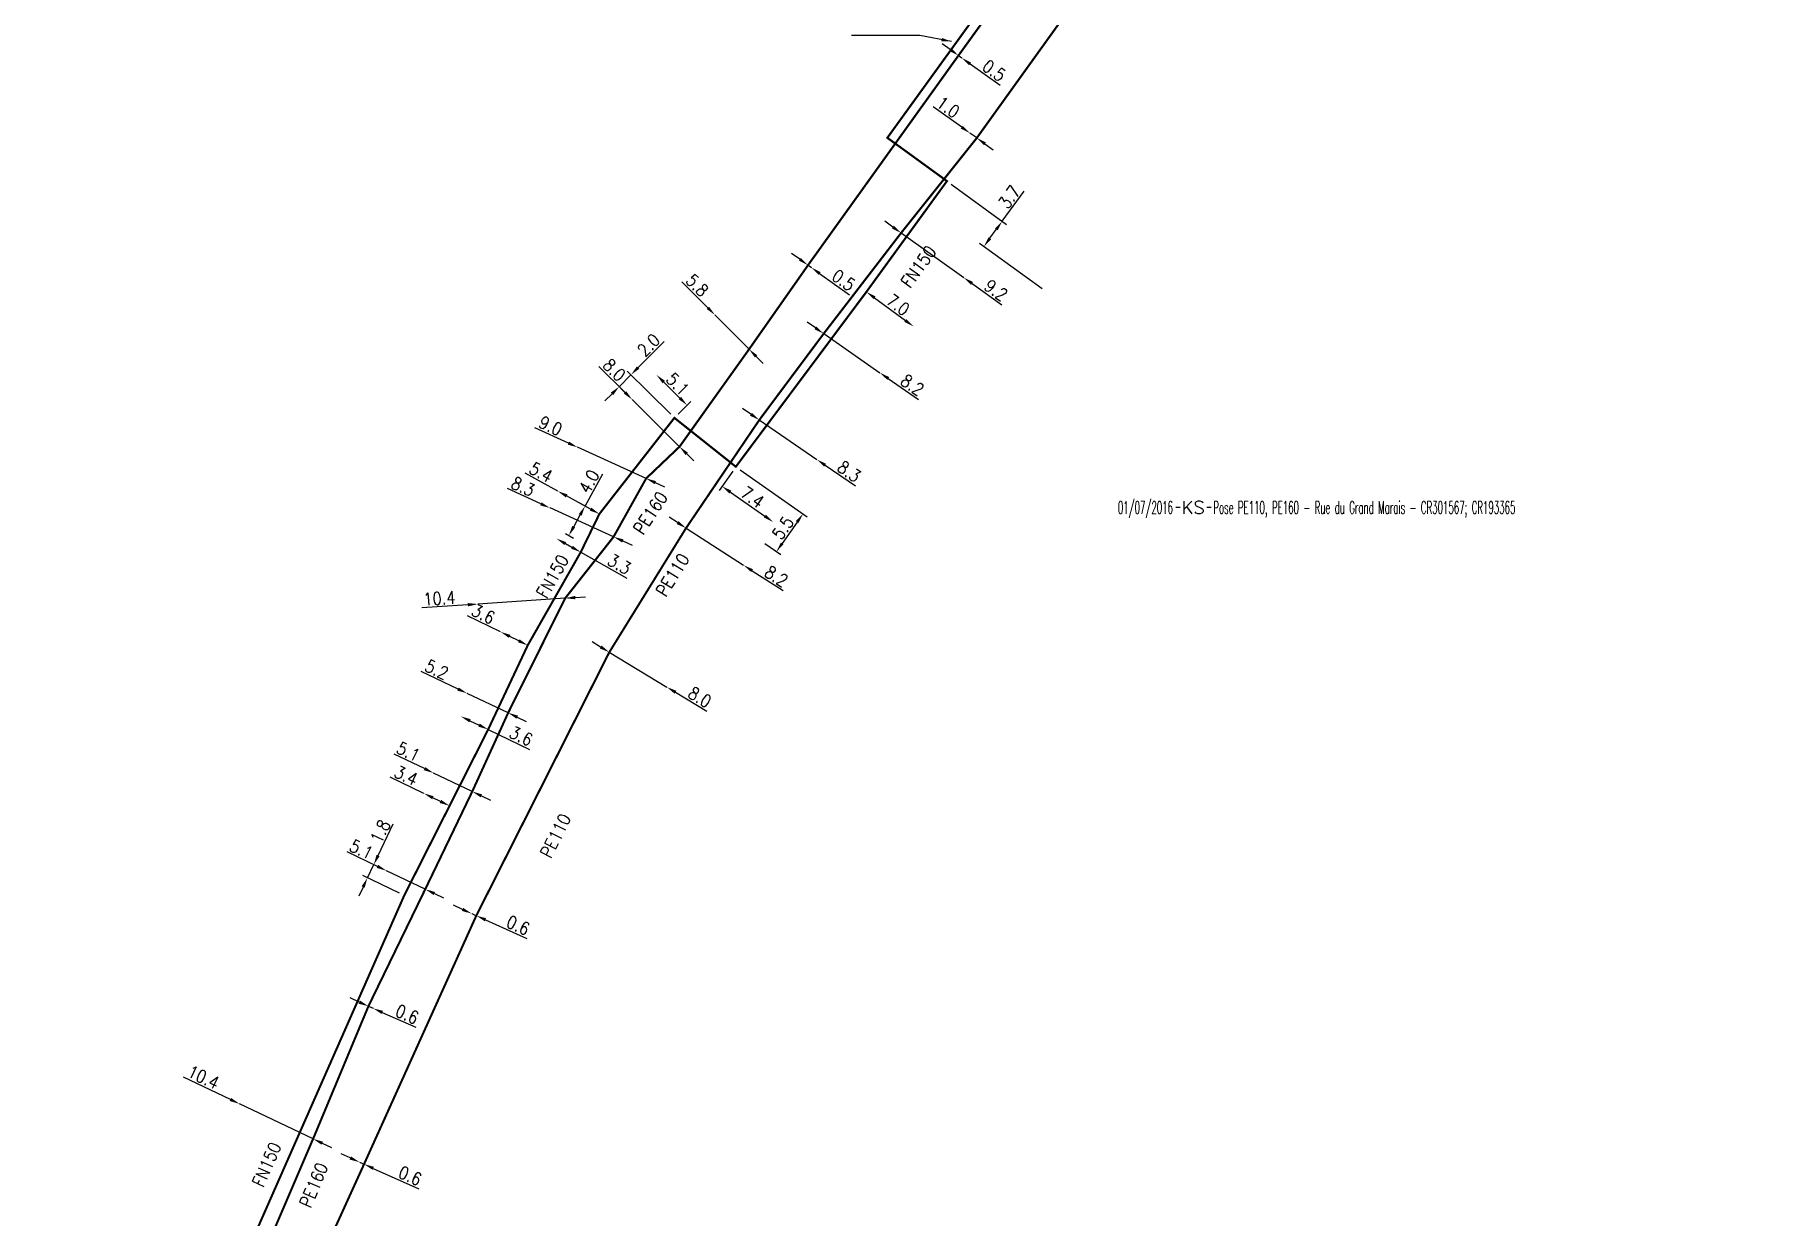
# Model space of a CAD drawing. Header units: millimetres. Extents: x 115991 to 117009, y 129000 to 129990.
# Drawn here: x 115999.9 to 116205.7, y 129176.9 to 129317.5 of the extents above; entities that cross this region are included whole.
import ezdxf
from ezdxf.enums import TextEntityAlignment as Align

# ---------------------------------------------------------------- set-up
doc = ezdxf.new("R2010")
doc.units = ezdxf.units.MM
doc.header["$PDMODE"] = 34
doc.linetypes.add('L_25_FN', pattern=[2000, 1000, 1000])
doc.linetypes.add('L_25_PE', pattern=[2000, 1000, 1000])
doc.layers.get('0').update_dxf_attribs({"linetype": 'CONTINUOUS'})
doc.layers.get('DEFPOINTS').update_dxf_attribs({"linetype": 'CONTINUOUS'})
doc.layers.add('L_150', color=1, linetype='CONTINUOUS')
doc.layers.add('L_910', color=7, linetype='CONTINUOUS')
doc.styles.get("Standard").update_dxf_attribs({"font": 'romans.shx', "width": 0.85})
doc.dimstyles.get("Standard").update_dxf_attribs({"dimtxt": 1.5, "dimasz": 1.2, "dimexe": 0.625, "dimexo": 0.625, "dimgap": 0.25, "dimtad": 1, "dimdec": 1, "dimzin": 0, "dimdsep": 46, "dimtxsty": 'Standard', "dimcen": -0.5, "dimadec": 0, "dimazin": 0, "dimtfac": 1, "dimtdec": 1, "dimtmove": 0, "dimatfit": 3, "dimfxl": 0, "dimtolj": 1, "dimtzin": 0, "dimarcsym": 0})

# ---------------------------------------------------------------- blocks, each defined once
blk = doc.blocks.new('*D140')
at = {"layer": 'DEFPOINTS', "color": 0, "linetype": 'Continuous', "transparency": 16777216}
for p in [(116046.17, 129227.26), (116046.17, 129227.26), (116049.23, 129225.78)]:
    blk.add_point(p, dxfattribs=at)
at = {"layer": 'L_150', "color": 0, "linetype": 'Continuous', "lineweight": -2, "transparency": 16777216}
for p, q in [((116046.17, 129227.26), (116042.17, 129229.18)), ((116048.15, 129226.3), (116047.25, 129226.74))]:
    blk.add_line(p, q, dxfattribs=at)
at = {"layer": 'L_150', "color": 0, "linetype": 'Continuous', "transparency": 16777216}
for points in [[(116047.33, 129226.92), (116047.16, 129226.56), (116046.17, 129227.26)], [(116048.23, 129226.48), (116048.06, 129226.12), (116049.23, 129225.78)]]:
    blk.add_solid(points, dxfattribs=at)
at = {"layer": 'L_150', "color": 0, "linetype": 'Continuous', "transparency": 16777216, "insert": (116044.06, 129229.38), "char_height": 1.5, "attachment_point": 5, "rotation": 334.3084}
blk.add_mtext('\\A1;3.4', dxfattribs=at)
blk = doc.blocks.new('*D141')
at = {"layer": 'DEFPOINTS', "color": 0, "linetype": 'Continuous', "transparency": 16777216}
for p in [(116050.57, 129236.42), (116050.57, 129236.42), (116053.82, 129234.86)]:
    blk.add_point(p, dxfattribs=at)
at = {"layer": 'L_150', "color": 0, "linetype": 'Continuous', "lineweight": -2, "transparency": 16777216}
for p, q in [((116051.66, 129235.9), (116052.74, 129235.38)), ((116053.82, 129234.86), (116058.75, 129232.49))]:
    blk.add_line(p, q, dxfattribs=at)
at = {"layer": 'L_150', "color": 0, "linetype": 'Continuous', "transparency": 16777216}
for points in [[(116051.74, 129236.08), (116051.57, 129235.72), (116050.57, 129236.42)], [(116052.82, 129235.56), (116052.65, 129235.2), (116053.82, 129234.86)]]:
    blk.add_solid(points, dxfattribs=at)
at = {"layer": 'L_150', "color": 0, "linetype": 'Continuous', "transparency": 16777216, "insert": (116057.75, 129234.08), "char_height": 1.5, "attachment_point": 5, "rotation": 334.3084}
blk.add_mtext('\\A1;3.6', dxfattribs=at)
blk = doc.blocks.new('*D143')
at = {"layer": 'DEFPOINTS', "color": 0, "linetype": 'Continuous', "transparency": 16777216}
for p in [(116061.95, 129257.57), (116061.95, 129257.57), (116064.83, 129255.95)]:
    blk.add_point(p, dxfattribs=at)
at = {"layer": 'L_150', "color": 0, "linetype": 'Continuous', "lineweight": -2, "transparency": 16777216}
for p, q in [((116063, 129256.98), (116063.79, 129256.54)), ((116064.83, 129255.95), (116070.32, 129252.88))]:
    blk.add_line(p, q, dxfattribs=at)
at = {"layer": 'L_150', "color": 0, "linetype": 'Continuous', "transparency": 16777216}
for points in [[(116063.1, 129257.15), (116062.9, 129256.8), (116061.95, 129257.57)], [(116063.88, 129256.71), (116063.69, 129256.37), (116064.83, 129255.95)]]:
    blk.add_solid(points, dxfattribs=at)
at = {"layer": 'L_150', "color": 0, "linetype": 'Continuous', "transparency": 16777216, "insert": (116069.43, 129254.53), "char_height": 1.5, "attachment_point": 5, "rotation": 330.7692}
blk.add_mtext('\\A1;3.3', dxfattribs=at)
blk = doc.blocks.new('*D146')
at = {"layer": 'DEFPOINTS', "color": 0, "linetype": 'Continuous', "transparency": 16777216}
for p in [(116069.4, 129275.64), (116070.69, 129274.36), (116075.97, 129271.93)]:
    blk.add_point(p, dxfattribs=at)
at = {"layer": 'L_150', "color": 0, "linetype": 'Continuous', "lineweight": -2, "transparency": 16777216}
for p, q in [((116071.66, 129277.91), (116074.74, 129281.01)), ((116069.4, 129275.64), (116070.81, 129277.06)), ((116075.53, 129272.37), (116070.37, 129277.5)), ((116068.56, 129274.79), (116067.71, 129273.94)), ((116070.25, 129274.8), (116068.96, 129276.09))]:
    blk.add_line(p, q, dxfattribs=at)
at = {"layer": 'L_150', "color": 0, "linetype": 'Continuous', "transparency": 16777216}
for points in [[(116071.52, 129278.06), (116071.8, 129277.77), (116070.81, 129277.06)], [(116068.41, 129274.94), (116068.7, 129274.65), (116069.4, 129275.64)]]:
    blk.add_solid(points, dxfattribs=at)
at = {"layer": 'L_150', "color": 0, "linetype": 'Continuous', "transparency": 16777216, "insert": (116072.91, 129280.59), "char_height": 1.5, "attachment_point": 5, "rotation": 45.164}
blk.add_mtext('\\A1;2.0', dxfattribs=at)
blk = doc.blocks.new('*D147')
at = {"layer": 'DEFPOINTS', "color": 0, "linetype": 'Continuous', "transparency": 16777216}
for p in [(116073.85, 129277.04), (116073.85, 129277.04), (116075.97, 129271.93)]:
    blk.add_point(p, dxfattribs=at)
at = {"layer": 'L_150', "color": 0, "linetype": 'Continuous', "lineweight": -2, "transparency": 16777216}
for p, q in [((116076.62, 129274.29), (116074.7, 129276.19)), ((116076.41, 129272.38), (116077.91, 129273.89))]:
    blk.add_line(p, q, dxfattribs=at)
at = {"layer": 'L_150', "color": 0, "linetype": 'Continuous', "transparency": 16777216}
for points in [[(116074.84, 129276.34), (116074.56, 129276.05), (116073.85, 129277.04)], [(116076.76, 129274.44), (116076.48, 129274.15), (116077.47, 129273.45)]]:
    blk.add_solid(points, dxfattribs=at)
at = {"layer": 'L_150', "color": 0, "linetype": 'Continuous', "transparency": 16777216, "insert": (116076.37, 129275.95), "char_height": 1.5, "attachment_point": 5, "rotation": 315.2586}
blk.add_mtext('\\A1;5.1', dxfattribs=at)
blk = doc.blocks.new('*D148')
at = {"layer": 'DEFPOINTS', "color": 0, "linetype": 'Continuous', "transparency": 16777216}
for p in [(116083.28, 129266.12), (116086.21, 129257.35), (116088.11, 129256.02)]:
    blk.add_point(p, dxfattribs=at)
at = {"layer": 'L_150', "color": 0, "linetype": 'Continuous', "lineweight": -2, "transparency": 16777216}
for p, q in [((116083.79, 129265.76), (116091.78, 129260.16)), ((116090.58, 129259.54), (116088.8, 129257)), ((116086.72, 129256.99), (116088.62, 129255.66))]:
    blk.add_line(p, q, dxfattribs=at)
at = {"layer": 'L_150', "color": 0, "linetype": 'Continuous', "transparency": 16777216}
for points in [[(116090.42, 129259.65), (116090.74, 129259.42), (116091.27, 129260.52)], [(116088.64, 129257.11), (116088.96, 129256.89), (116088.11, 129256.02)]]:
    blk.add_solid(points, dxfattribs=at)
at = {"layer": 'L_150', "color": 0, "linetype": 'Continuous', "transparency": 16777216, "insert": (116088.87, 129258.84), "char_height": 1.5, "attachment_point": 5, "rotation": 54.9778}
blk.add_mtext('\\A1;5.5', dxfattribs=at)
blk = doc.blocks.new('*D149')
at = {"layer": 'DEFPOINTS', "color": 0, "linetype": 'Continuous', "transparency": 16777216}
for p in [(116083.28, 129266.12), (116087.71, 129259.55), (116087.71, 129259.55)]:
    blk.add_point(p, dxfattribs=at)
at = {"layer": 'L_150', "color": 0, "linetype": 'Continuous', "lineweight": -2, "transparency": 16777216}
for p, q in [((116082.92, 129265.61), (116081.29, 129263.28)), ((116082.63, 129263.1), (116086.73, 129260.24))]:
    blk.add_line(p, q, dxfattribs=at)
at = {"layer": 'L_150', "color": 0, "linetype": 'Continuous', "transparency": 16777216}
for points in [[(116082.75, 129263.27), (116082.52, 129262.94), (116081.65, 129263.79)], [(116086.85, 129260.4), (116086.62, 129260.07), (116087.71, 129259.55)]]:
    blk.add_solid(points, dxfattribs=at)
at = {"layer": 'L_150', "color": 0, "linetype": 'Continuous', "transparency": 16777216, "insert": (116085.26, 129262.49), "char_height": 1.5, "attachment_point": 5, "rotation": 325.0447}
blk.add_mtext('\\A1;7.4', dxfattribs=at)
blk = doc.blocks.new('*D139')
at = {"layer": 'DEFPOINTS', "color": 0, "linetype": 'Continuous', "transparency": 16777216}
for p in [(116040.21, 129218.78), (116041.74, 129218.05), (116043.84, 129215.12)]:
    blk.add_point(p, dxfattribs=at)
at = {"layer": 'L_150', "color": 0, "linetype": 'Continuous', "lineweight": -2, "transparency": 16777216}
for p, q in [((116040.73, 129219.86), (116042.53, 129223.65)), ((116041.17, 129218.32), (116039.65, 129219.05)), ((116043.27, 129215.38), (116038.9, 129217.47)), ((116039.46, 129217.2), (116040.21, 129218.78)), ((116038.94, 129216.12), (116038.43, 129215.03))]:
    blk.add_line(p, q, dxfattribs=at)
at = {"layer": 'L_150', "color": 0, "linetype": 'Continuous', "transparency": 16777216}
for points in [[(116040.55, 129219.95), (116040.91, 129219.78), (116040.21, 129218.78)], [(116038.76, 129216.2), (116039.13, 129216.03), (116039.46, 129217.2)]]:
    blk.add_solid(points, dxfattribs=at)
at = {"layer": 'L_150', "color": 0, "linetype": 'Continuous', "transparency": 16777216, "insert": (116040.99, 129222.73), "char_height": 1.5, "attachment_point": 5, "rotation": 64.5134}
blk.add_mtext('\\A1;1.8', dxfattribs=at)
blk = doc.blocks.new('*D142')
at = {"layer": 'DEFPOINTS', "color": 0, "linetype": 'Continuous', "transparency": 16777216}
for p in [(116055.3, 129246.47), (116055.3, 129246.47), (116058.53, 129244.88)]:
    blk.add_point(p, dxfattribs=at)
at = {"layer": 'L_150', "color": 0, "linetype": 'Continuous', "lineweight": -2, "transparency": 16777216}
for p, q in [((116055.3, 129246.47), (116051.37, 129248.39)), ((116057.45, 129245.41), (116056.38, 129245.94))]:
    blk.add_line(p, q, dxfattribs=at)
at = {"layer": 'L_150', "color": 0, "linetype": 'Continuous', "transparency": 16777216}
for points in [[(116056.46, 129246.12), (116056.29, 129245.76), (116055.3, 129246.47)], [(116057.54, 129245.59), (116057.37, 129245.23), (116058.53, 129244.88)]]:
    blk.add_solid(points, dxfattribs=at)
at = {"layer": 'L_150', "color": 0, "linetype": 'Continuous', "transparency": 16777216, "insert": (116053.24, 129248.59), "char_height": 1.5, "attachment_point": 5, "rotation": 333.9094}
blk.add_mtext('\\A1;3.6', dxfattribs=at)
blk = doc.blocks.new('*D145')
at = {"layer": 'DEFPOINTS', "color": 0, "linetype": 'Continuous', "transparency": 16777216}
for p in [(116062.1, 129263.22), (116062.1, 129263.22), (116067.05, 129260.5)]:
    blk.add_point(p, dxfattribs=at)
at = {"layer": 'L_150', "color": 0, "linetype": 'Continuous', "lineweight": -2, "transparency": 16777216}
for p, q in [((116062.1, 129263.22), (116058.22, 129265.35)), ((116066, 129261.08), (116063.15, 129262.64))]:
    blk.add_line(p, q, dxfattribs=at)
at = {"layer": 'L_150', "color": 0, "linetype": 'Continuous', "transparency": 16777216}
for points in [[(116063.25, 129262.82), (116063.06, 129262.46), (116062.1, 129263.22)], [(116066.1, 129261.25), (116065.91, 129260.9), (116067.05, 129260.5)]]:
    blk.add_solid(points, dxfattribs=at)
at = {"layer": 'L_150', "color": 0, "linetype": 'Continuous', "transparency": 16777216, "insert": (116060.11, 129265.45), "char_height": 1.5, "attachment_point": 5, "rotation": 331.2204}
blk.add_mtext('\\A1;5.4', dxfattribs=at)
blk = doc.blocks.new('*D144')
at = {"layer": 'DEFPOINTS', "color": 0, "linetype": 'Continuous', "transparency": 16777216}
for p in [(116067.05, 129260.5), (116062.45, 129258.46), (116063.42, 129257.93)]:
    blk.add_point(p, dxfattribs=at)
at = {"layer": 'L_150', "color": 0, "linetype": 'Continuous', "lineweight": -2, "transparency": 16777216}
for p, q in [((116065.34, 129261.44), (116067.45, 129265.27)), ((116064, 129258.98), (116064.77, 129260.38)), ((116066.51, 129260.8), (116064.8, 129261.74)), ((116063, 129258.16), (116063.97, 129257.63))]:
    blk.add_line(p, q, dxfattribs=at)
at = {"layer": 'L_150', "color": 0, "linetype": 'Continuous', "transparency": 16777216}
for points in [[(116064.59, 129260.48), (116064.94, 129260.29), (116065.34, 129261.44)], [(116063.82, 129259.08), (116064.17, 129258.89), (116063.42, 129257.93)]]:
    blk.add_solid(points, dxfattribs=at)
at = {"layer": 'L_150', "color": 0, "linetype": 'Continuous', "transparency": 16777216, "insert": (116065.81, 129264.36), "char_height": 1.5, "attachment_point": 5, "rotation": 61.2204}
blk.add_mtext('\\A1;4.0', dxfattribs=at)
blk = doc.blocks.new('*D150')
at = {"layer": 'DEFPOINTS', "color": 0, "linetype": 'Continuous', "transparency": 16777216}
for p in [(116098.81, 129286.92), (116104.41, 129282.81), (116104.41, 129282.81)]:
    blk.add_point(p, dxfattribs=at)
at = {"layer": 'L_150', "color": 0, "linetype": 'Continuous', "lineweight": -2, "transparency": 16777216}
blk.add_line((116099.77, 129286.21), (116103.44, 129283.52), dxfattribs=at)
at = {"layer": 'L_150', "color": 0, "linetype": 'Continuous', "transparency": 16777216}
for points in [[(116099.89, 129286.37), (116099.66, 129286.05), (116098.81, 129286.92)], [(116103.56, 129283.68), (116103.32, 129283.36), (116104.41, 129282.81)]]:
    blk.add_solid(points, dxfattribs=at)
at = {"layer": 'L_150', "color": 0, "linetype": 'Continuous', "transparency": 16777216, "insert": (116102.59, 129285.39), "char_height": 1.5, "attachment_point": 5, "rotation": 323.7328}
blk.add_mtext('\\A1;7.0', dxfattribs=at)
blk = doc.blocks.new('*D151')
at = {"layer": 'DEFPOINTS', "color": 0, "linetype": 'Continuous', "transparency": 16777216}
for p in [(116108.39, 129300.1), (116112.78, 129292.32), (116120.21, 129286.93)]:
    blk.add_point(p, dxfattribs=at)
at = {"layer": 'L_150', "color": 0, "linetype": 'Continuous', "lineweight": -2, "transparency": 16777216}
for p, q in [((116108.89, 129299.73), (116115.47, 129294.95)), ((116114.96, 129295.32), (116117.56, 129298.89)), ((116113.49, 129293.29), (116114.26, 129294.35)), ((116119.7, 129287.29), (116112.28, 129292.69))]:
    blk.add_line(p, q, dxfattribs=at)
at = {"layer": 'L_150', "color": 0, "linetype": 'Continuous', "transparency": 16777216}
for points in [[(116114.09, 129294.46), (116114.42, 129294.23), (116114.96, 129295.32)], [(116113.33, 129293.41), (116113.65, 129293.18), (116112.78, 129292.32)]]:
    blk.add_solid(points, dxfattribs=at)
at = {"layer": 'L_150', "color": 0, "linetype": 'Continuous', "transparency": 16777216, "insert": (116115.82, 129298.19), "char_height": 1.5, "attachment_point": 5, "rotation": 53.9716}
blk.add_mtext('\\A1;3.7', dxfattribs=at)
blk = doc.blocks.new('*D687')
at = {"layer": 'DEFPOINTS', "color": 0, "linetype": 'Continuous', "transparency": 16777216}
for p in [(116109.76, 129315.04), (116110.17, 129314.75), (116110.17, 129314.75)]:
    blk.add_point(p, dxfattribs=at)
at = {"layer": 'L_150', "color": 0, "linetype": 'Continuous', "lineweight": -2, "transparency": 16777216}
for p, q in [((116108.79, 129315.74), (116107.81, 129316.44)), ((116109.76, 129315.04), (116110.17, 129314.75)), ((116111.14, 129314.05), (116114.7, 129311.5))]:
    blk.add_line(p, q, dxfattribs=at)
at = {"layer": 'L_150', "color": 0, "linetype": 'Continuous', "transparency": 16777216}
for points in [[(116108.91, 129315.9), (116108.67, 129315.58), (116109.76, 129315.04)], [(116111.26, 129314.21), (116111.03, 129313.89), (116110.17, 129314.75)]]:
    blk.add_solid(points, dxfattribs=at)
at = {"layer": 'L_150', "color": 0, "linetype": 'Continuous', "transparency": 16777216, "insert": (116113.99, 129313.24), "char_height": 1.5, "attachment_point": 5, "rotation": 324.3351}
blk.add_mtext('\\A1;0.5', dxfattribs=at)
blk = doc.blocks.new('*D688')
at = {"layer": 'DEFPOINTS', "color": 0, "linetype": 'Continuous', "transparency": 16777216}
for p in [(116091.87, 129290.1), (116092.27, 129289.81), (116092.27, 129289.81)]:
    blk.add_point(p, dxfattribs=at)
at = {"layer": 'L_150', "color": 0, "linetype": 'Continuous', "lineweight": -2, "transparency": 16777216}
for p, q in [((116090.89, 129290.8), (116089.92, 129291.5)), ((116091.87, 129290.1), (116092.27, 129289.81)), ((116093.25, 129289.11), (116096.8, 129286.56))]:
    blk.add_line(p, q, dxfattribs=at)
at = {"layer": 'L_150', "color": 0, "linetype": 'Continuous', "transparency": 16777216}
for points in [[(116091.01, 129290.96), (116090.78, 129290.64), (116091.87, 129290.1)], [(116093.36, 129289.27), (116093.13, 129288.95), (116092.27, 129289.81)]]:
    blk.add_solid(points, dxfattribs=at)
at = {"layer": 'L_150', "color": 0, "linetype": 'Continuous', "transparency": 16777216, "insert": (116096.09, 129288.3), "char_height": 1.5, "attachment_point": 5, "rotation": 324.3351}
blk.add_mtext('\\A1;0.5', dxfattribs=at)
blk = doc.blocks.new('*D689')
at = {"layer": 'DEFPOINTS', "color": 0, "linetype": 'Continuous', "transparency": 16777216}
for p in [(116080.8, 129284.17), (116080.8, 129284.17), (116084.85, 129280.09)]:
    blk.add_point(p, dxfattribs=at)
at = {"layer": 'L_150', "color": 0, "linetype": 'Continuous', "lineweight": -2, "transparency": 16777216}
for p, q in [((116079.95, 129285.02), (116076.87, 129288.12)), ((116084.85, 129280.09), (116080.8, 129284.17)), ((116085.7, 129279.24), (116086.54, 129278.39))]:
    blk.add_line(p, q, dxfattribs=at)
at = {"layer": 'L_150', "color": 0, "linetype": 'Continuous', "transparency": 16777216}
for points in [[(116080.09, 129285.16), (116079.81, 129284.88), (116080.8, 129284.17)], [(116085.84, 129279.38), (116085.56, 129279.1), (116084.85, 129280.09)]]:
    blk.add_solid(points, dxfattribs=at)
at = {"layer": 'L_150', "color": 0, "linetype": 'Continuous', "transparency": 16777216, "insert": (116078.7, 129287.7), "char_height": 1.5, "attachment_point": 5, "rotation": 314.8292}
blk.add_mtext('\\A1;5.8', dxfattribs=at)
blk = doc.blocks.new('*D690')
at = {"layer": 'DEFPOINTS', "color": 0, "linetype": 'Continuous', "transparency": 16777216}
for p in [(116070.95, 129274.11), (116070.95, 129274.11), (116076.58, 129268.5)]:
    blk.add_point(p, dxfattribs=at)
at = {"layer": 'L_150', "color": 0, "linetype": 'Continuous', "lineweight": -2, "transparency": 16777216}
for p, q in [((116070.1, 129274.95), (116067, 129278.04)), ((116076.58, 129268.5), (116070.95, 129274.11)), ((116077.44, 129267.66), (116078.29, 129266.81))]:
    blk.add_line(p, q, dxfattribs=at)
at = {"layer": 'L_150', "color": 0, "linetype": 'Continuous', "transparency": 16777216}
for points in [[(116070.24, 129275.1), (116069.96, 129274.81), (116070.95, 129274.11)], [(116077.58, 129267.8), (116077.29, 129267.52), (116076.58, 129268.5)]]:
    blk.add_solid(points, dxfattribs=at)
at = {"layer": 'L_150', "color": 0, "linetype": 'Continuous', "transparency": 16777216, "insert": (116068.83, 129277.63), "char_height": 1.5, "attachment_point": 5, "rotation": 315.164}
blk.add_mtext('\\A1;8.0', dxfattribs=at)
blk = doc.blocks.new('*D691')
at = {"layer": 'DEFPOINTS', "color": 0, "linetype": 'Continuous', "transparency": 16777216}
for p in [(116064.46, 129268.43), (116064.46, 129268.43), (116072.61, 129264.72)]:
    blk.add_point(p, dxfattribs=at)
at = {"layer": 'L_150', "color": 0, "linetype": 'Continuous', "lineweight": -2, "transparency": 16777216}
for p, q in [((116063.37, 129268.93), (116059.39, 129270.73)), ((116072.61, 129264.72), (116064.46, 129268.43)), ((116073.7, 129264.23), (116074.79, 129263.73))]:
    blk.add_line(p, q, dxfattribs=at)
at = {"layer": 'L_150', "color": 0, "linetype": 'Continuous', "transparency": 16777216}
for points in [[(116063.45, 129269.11), (116063.29, 129268.74), (116064.46, 129268.43)], [(116073.78, 129264.41), (116073.62, 129264.04), (116072.61, 129264.72)]]:
    blk.add_solid(points, dxfattribs=at)
at = {"layer": 'L_150', "color": 0, "linetype": 'Continuous', "transparency": 16777216, "insert": (116061.25, 129270.99), "char_height": 1.5, "attachment_point": 5, "rotation": 335.545}
blk.add_mtext('\\A1;9.0', dxfattribs=at)
blk = doc.blocks.new('*D692')
at = {"layer": 'DEFPOINTS', "color": 0, "linetype": 'Continuous', "transparency": 16777216}
for p in [(116061.18, 129261.21), (116061.18, 129261.21), (116068.74, 129257.78)]:
    blk.add_point(p, dxfattribs=at)
at = {"layer": 'L_150', "color": 0, "linetype": 'Continuous', "lineweight": -2, "transparency": 16777216}
for p, q in [((116060.09, 129261.7), (116056.11, 129263.51)), ((116068.74, 129257.78), (116061.18, 129261.21)), ((116069.84, 129257.29), (116070.93, 129256.79))]:
    blk.add_line(p, q, dxfattribs=at)
at = {"layer": 'L_150', "color": 0, "linetype": 'Continuous', "transparency": 16777216}
for points in [[(116060.17, 129261.88), (116060.01, 129261.52), (116061.18, 129261.21)], [(116069.92, 129257.47), (116069.75, 129257.11), (116068.74, 129257.78)]]:
    blk.add_solid(points, dxfattribs=at)
at = {"layer": 'L_150', "color": 0, "linetype": 'Continuous', "transparency": 16777216, "insert": (116057.97, 129263.76), "char_height": 1.5, "attachment_point": 5, "rotation": 335.6332}
blk.add_mtext('\\A1;8.3', dxfattribs=at)
blk = doc.blocks.new('*D693')
at = {"layer": 'DEFPOINTS', "color": 0, "linetype": 'Continuous', "transparency": 16777216}
for p in [(116062.98, 129250.47), (116052.6, 129249.78), (116052.6, 129249.78)]:
    blk.add_point(p, dxfattribs=at)
at = {"layer": 'L_150', "color": 0, "linetype": 'Continuous', "lineweight": -2, "transparency": 16777216}
for p, q in [((116062.98, 129250.47), (116052.6, 129249.78)), ((116064.18, 129250.55), (116065.38, 129250.63)), ((116051.41, 129249.7), (116045.95, 129249.34))]:
    blk.add_line(p, q, dxfattribs=at)
at = {"layer": 'L_150', "color": 0, "linetype": 'Continuous', "transparency": 16777216}
for points in [[(116051.39, 129249.9), (116051.42, 129249.5), (116052.6, 129249.78)], [(116064.17, 129250.75), (116064.19, 129250.35), (116062.98, 129250.47)]]:
    blk.add_solid(points, dxfattribs=at)
at = {"layer": 'L_150', "color": 0, "linetype": 'Continuous', "transparency": 16777216, "insert": (116048.02, 129250.47), "char_height": 1.5, "attachment_point": 5, "rotation": 3.8159}
blk.add_mtext('\\A1;10.4', dxfattribs=at)
blk = doc.blocks.new('*D700')
at = {"layer": 'DEFPOINTS', "color": 0, "linetype": 'Continuous', "transparency": 16777216}
for p in [(116102.94, 129293.93), (116110.4, 129288.62), (116110.4, 129288.62)]:
    blk.add_point(p, dxfattribs=at)
at = {"layer": 'L_150', "color": 0, "linetype": 'Continuous', "lineweight": -2, "transparency": 16777216}
for p, q in [((116101.97, 129294.63), (116100.99, 129295.32)), ((116102.94, 129293.93), (116110.4, 129288.62)), ((116111.37, 129287.92), (116114.93, 129285.39))]:
    blk.add_line(p, q, dxfattribs=at)
at = {"layer": 'L_150', "color": 0, "linetype": 'Continuous', "transparency": 16777216}
for points in [[(116102.08, 129294.79), (116101.85, 129294.46), (116102.94, 129293.93)], [(116111.49, 129288.09), (116111.26, 129287.76), (116110.4, 129288.62)]]:
    blk.add_solid(points, dxfattribs=at)
at = {"layer": 'L_150', "color": 0, "linetype": 'Continuous', "transparency": 16777216, "insert": (116114.22, 129287.12), "char_height": 1.5, "attachment_point": 5, "rotation": 324.5204}
blk.add_mtext('\\A1;9.2', dxfattribs=at)
blk = doc.blocks.new('*D702')
at = {"layer": 'DEFPOINTS', "color": 0, "linetype": 'Continuous', "transparency": 16777216}
for p in [(116111.13, 129305.81), (116111.13, 129305.81), (116111.94, 129305.23)]:
    blk.add_point(p, dxfattribs=at)
at = {"layer": 'L_150', "color": 0, "linetype": 'Continuous', "lineweight": -2, "transparency": 16777216}
for p, q in [((116110.15, 129306.51), (116106.75, 129308.95)), ((116111.94, 129305.23), (116111.13, 129305.81)), ((116112.91, 129304.53), (116113.89, 129303.83))]:
    blk.add_line(p, q, dxfattribs=at)
at = {"layer": 'L_150', "color": 0, "linetype": 'Continuous', "transparency": 16777216}
for points in [[(116110.27, 129306.67), (116110.03, 129306.35), (116111.13, 129305.81)], [(116113.03, 129304.69), (116112.8, 129304.37), (116111.94, 129305.23)]]:
    blk.add_solid(points, dxfattribs=at)
at = {"layer": 'L_150', "color": 0, "linetype": 'Continuous', "transparency": 16777216, "insert": (116108.54, 129308.9), "char_height": 1.5, "attachment_point": 5, "rotation": 324.3212}
blk.add_mtext('\\A1;1.0', dxfattribs=at)
blk = doc.blocks.new('*D703')
at = {"layer": 'DEFPOINTS', "color": 0, "linetype": 'Continuous', "transparency": 16777216}
for p in [(116093.73, 129281.95), (116100.42, 129277.3), (116100.42, 129277.3)]:
    blk.add_point(p, dxfattribs=at)
at = {"layer": 'L_150', "color": 0, "linetype": 'Continuous', "lineweight": -2, "transparency": 16777216}
for p, q in [((116092.74, 129282.63), (116091.76, 129283.32)), ((116093.73, 129281.95), (116100.42, 129277.3)), ((116101.41, 129276.61), (116105, 129274.12))]:
    blk.add_line(p, q, dxfattribs=at)
at = {"layer": 'L_150', "color": 0, "linetype": 'Continuous', "transparency": 16777216}
for points in [[(116092.86, 129282.8), (116092.63, 129282.47), (116093.73, 129281.95)], [(116101.52, 129276.78), (116101.29, 129276.45), (116100.42, 129277.3)]]:
    blk.add_solid(points, dxfattribs=at)
at = {"layer": 'L_150', "color": 0, "linetype": 'Continuous', "transparency": 16777216, "insert": (116104.27, 129275.84), "char_height": 1.5, "attachment_point": 5, "rotation": 325.218}
blk.add_mtext('\\A1;8.2', dxfattribs=at)
blk = doc.blocks.new('*D704')
at = {"layer": 'DEFPOINTS', "color": 0, "linetype": 'Continuous', "transparency": 16777216}
for p in [(116086.07, 129271.68), (116092.91, 129266.98), (116092.91, 129266.98)]:
    blk.add_point(p, dxfattribs=at)
at = {"layer": 'L_150', "color": 0, "linetype": 'Continuous', "lineweight": -2, "transparency": 16777216}
for p, q in [((116085.08, 129272.36), (116084.09, 129273.04)), ((116086.07, 129271.68), (116092.91, 129266.98)), ((116093.9, 129266.3), (116097.5, 129263.83))]:
    blk.add_line(p, q, dxfattribs=at)
at = {"layer": 'L_150', "color": 0, "linetype": 'Continuous', "transparency": 16777216}
for points in [[(116085.19, 129272.52), (116084.96, 129272.19), (116086.07, 129271.68)], [(116094.01, 129266.47), (116093.79, 129266.14), (116092.91, 129266.98)]]:
    blk.add_solid(points, dxfattribs=at)
at = {"layer": 'L_150', "color": 0, "linetype": 'Continuous', "transparency": 16777216, "insert": (116096.76, 129265.55), "char_height": 1.5, "attachment_point": 5, "rotation": 325.545}
blk.add_mtext('\\A1;8.3', dxfattribs=at)
blk = doc.blocks.new('*D705')
at = {"layer": 'DEFPOINTS', "color": 0, "linetype": 'Continuous', "transparency": 16777216}
for p in [(116077.36, 129258.82), (116084.21, 129254.4), (116084.21, 129254.4)]:
    blk.add_point(p, dxfattribs=at)
at = {"layer": 'L_150', "color": 0, "linetype": 'Continuous', "lineweight": -2, "transparency": 16777216}
for p, q in [((116076.35, 129259.47), (116075.34, 129260.12)), ((116077.36, 129258.82), (116084.21, 129254.4)), ((116085.21, 129253.75), (116088.89, 129251.38))]:
    blk.add_line(p, q, dxfattribs=at)
at = {"layer": 'L_150', "color": 0, "linetype": 'Continuous', "transparency": 16777216}
for points in [[(116076.46, 129259.64), (116076.24, 129259.3), (116077.36, 129258.82)], [(116085.32, 129253.92), (116085.11, 129253.58), (116084.21, 129254.4)]]:
    blk.add_solid(points, dxfattribs=at)
at = {"layer": 'L_150', "color": 0, "linetype": 'Continuous', "transparency": 16777216, "insert": (116088.1, 129253.08), "char_height": 1.5, "attachment_point": 5, "rotation": 327.1457}
blk.add_mtext('\\A1;8.2', dxfattribs=at)
blk = doc.blocks.new('*D710')
at = {"layer": 'DEFPOINTS', "color": 0, "linetype": 'Continuous', "transparency": 16777216}
for p in [(116051.32, 129239.16), (116051.32, 129239.16), (116056.2, 129236.84)]:
    blk.add_point(p, dxfattribs=at)
at = {"layer": 'L_150', "color": 0, "linetype": 'Continuous', "lineweight": -2, "transparency": 16777216}
for p, q in [((116050.24, 129239.67), (116045.84, 129241.77)), ((116056.2, 129236.84), (116051.32, 129239.16)), ((116057.28, 129236.33), (116058.36, 129235.81))]:
    blk.add_line(p, q, dxfattribs=at)
at = {"layer": 'L_150', "color": 0, "linetype": 'Continuous', "transparency": 16777216}
for points in [[(116050.32, 129239.85), (116050.15, 129239.49), (116051.32, 129239.16)], [(116057.37, 129236.51), (116057.19, 129236.15), (116056.2, 129236.84)]]:
    blk.add_solid(points, dxfattribs=at)
at = {"layer": 'L_150', "color": 0, "linetype": 'Continuous', "transparency": 16777216, "insert": (116047.7, 129241.99), "char_height": 1.5, "attachment_point": 5, "rotation": 334.5795}
blk.add_mtext('\\A1;5.2', dxfattribs=at)
blk = doc.blocks.new('*D711')
at = {"layer": 'DEFPOINTS', "color": 0, "linetype": 'Continuous', "transparency": 16777216}
for p in [(116047.33, 129229.68), (116047.33, 129229.68), (116051.93, 129227.48)]:
    blk.add_point(p, dxfattribs=at)
at = {"layer": 'L_150', "color": 0, "linetype": 'Continuous', "lineweight": -2, "transparency": 16777216}
for p, q in [((116046.25, 129230.2), (116042.64, 129231.93)), ((116051.93, 129227.48), (116047.33, 129229.68)), ((116053.01, 129226.96), (116054.09, 129226.44))]:
    blk.add_line(p, q, dxfattribs=at)
at = {"layer": 'L_150', "color": 0, "linetype": 'Continuous', "transparency": 16777216}
for points in [[(116046.34, 129230.38), (116046.16, 129230.02), (116047.33, 129229.68)], [(116053.1, 129227.14), (116052.93, 129226.78), (116051.93, 129227.48)]]:
    blk.add_solid(points, dxfattribs=at)
at = {"layer": 'L_150', "color": 0, "linetype": 'Continuous', "transparency": 16777216, "insert": (116044.33, 129232.22), "char_height": 1.5, "attachment_point": 5, "rotation": 334.4012}
blk.add_mtext('\\A1;5.1', dxfattribs=at)
blk = doc.blocks.new('*D712')
at = {"layer": 'DEFPOINTS', "color": 0, "linetype": 'Continuous', "transparency": 16777216}
for p in [(116041.74, 129218.05), (116041.74, 129218.05), (116046.34, 129215.86)]:
    blk.add_point(p, dxfattribs=at)
at = {"layer": 'L_150', "color": 0, "linetype": 'Continuous', "lineweight": -2, "transparency": 16777216}
for p, q in [((116040.66, 129218.57), (116037.04, 129220.29)), ((116046.34, 129215.86), (116041.74, 129218.05)), ((116047.43, 129215.34), (116048.51, 129214.83))]:
    blk.add_line(p, q, dxfattribs=at)
at = {"layer": 'L_150', "color": 0, "linetype": 'Continuous', "transparency": 16777216}
for points in [[(116040.74, 129218.75), (116040.57, 129218.39), (116041.74, 129218.05)], [(116047.51, 129215.52), (116047.34, 129215.16), (116046.34, 129215.86)]]:
    blk.add_solid(points, dxfattribs=at)
at = {"layer": 'L_150', "color": 0, "linetype": 'Continuous', "transparency": 16777216, "insert": (116038.74, 129220.59), "char_height": 1.5, "attachment_point": 5, "rotation": 334.5134}
blk.add_mtext('\\A1;5.1', dxfattribs=at)
blk = doc.blocks.new('*D713')
at = {"layer": 'DEFPOINTS', "color": 0, "linetype": 'Continuous', "transparency": 16777216}
for p in [(116039.58, 129201.94), (116040.13, 129201.69), (116040.13, 129201.69)]:
    blk.add_point(p, dxfattribs=at)
at = {"layer": 'L_150', "color": 0, "linetype": 'Continuous', "lineweight": -2, "transparency": 16777216}
for p, q in [((116038.49, 129202.43), (116037.39, 129202.92)), ((116039.58, 129201.94), (116040.13, 129201.69)), ((116041.23, 129201.21), (116045.22, 129199.43))]:
    blk.add_line(p, q, dxfattribs=at)
at = {"layer": 'L_150', "color": 0, "linetype": 'Continuous', "transparency": 16777216}
for points in [[(116038.57, 129202.61), (116038.41, 129202.24), (116039.58, 129201.94)], [(116041.31, 129201.39), (116041.15, 129201.02), (116040.13, 129201.69)]]:
    blk.add_solid(points, dxfattribs=at)
at = {"layer": 'L_150', "color": 0, "linetype": 'Continuous', "transparency": 16777216, "insert": (116044.18, 129200.98), "char_height": 1.5, "attachment_point": 5, "rotation": 335.97}
blk.add_mtext('\\A1;0.6', dxfattribs=at)
blk = doc.blocks.new('*D717')
at = {"layer": 'DEFPOINTS', "color": 0, "linetype": 'Continuous', "transparency": 16777216}
for p in [(116024.25, 129190.32), (116024.25, 129190.32), (116033, 129186.16)]:
    blk.add_point(p, dxfattribs=at)
at = {"layer": 'L_150', "color": 0, "linetype": 'Continuous', "lineweight": -2, "transparency": 16777216}
for p, q in [((116023.17, 129190.84), (116017.59, 129193.49)), ((116033, 129186.16), (116024.25, 129190.32)), ((116034.08, 129185.64), (116035.17, 129185.13))]:
    blk.add_line(p, q, dxfattribs=at)
at = {"layer": 'L_150', "color": 0, "linetype": 'Continuous', "transparency": 16777216}
for points in [[(116023.26, 129191.02), (116023.08, 129190.66), (116024.25, 129190.32)], [(116034.17, 129185.82), (116034, 129185.46), (116033, 129186.16)]]:
    blk.add_solid(points, dxfattribs=at)
at = {"layer": 'L_150', "color": 0, "linetype": 'Continuous', "transparency": 16777216, "insert": (116019.95, 129193.48), "char_height": 1.5, "attachment_point": 5, "rotation": 334.5519}
blk.add_mtext('\\A1;10.4', dxfattribs=at)
blk = doc.blocks.new('*D718')
at = {"layer": 'DEFPOINTS', "color": 0, "linetype": 'Continuous', "transparency": 16777216}
for p in [(116068.23, 129244.05), (116075.07, 129239.91), (116075.07, 129239.91)]:
    blk.add_point(p, dxfattribs=at)
at = {"layer": 'L_150', "color": 0, "linetype": 'Continuous', "lineweight": -2, "transparency": 16777216}
for p, q in [((116067.2, 129244.67), (116066.18, 129245.29)), ((116068.23, 129244.05), (116075.07, 129239.91)), ((116076.1, 129239.28), (116079.84, 129237.02))]:
    blk.add_line(p, q, dxfattribs=at)
at = {"layer": 'L_150', "color": 0, "linetype": 'Continuous', "transparency": 16777216}
for points in [[(116067.31, 129244.84), (116067.1, 129244.5), (116068.23, 129244.05)], [(116076.2, 129239.46), (116076, 129239.11), (116075.07, 129239.91)]]:
    blk.add_solid(points, dxfattribs=at)
at = {"layer": 'L_150', "color": 0, "linetype": 'Continuous', "transparency": 16777216, "insert": (116079, 129238.7), "char_height": 1.5, "attachment_point": 5, "rotation": 328.8156}
blk.add_mtext('\\A1;8.0', dxfattribs=at)
blk = doc.blocks.new('*D719')
at = {"layer": 'DEFPOINTS', "color": 0, "linetype": 'Continuous', "transparency": 16777216}
for p in [(116051.86, 129212.96), (116051.86, 129212.96), (116052.41, 129212.71)]:
    blk.add_point(p, dxfattribs=at)
at = {"layer": 'L_150', "color": 0, "linetype": 'Continuous', "lineweight": -2, "transparency": 16777216}
for p, q in [((116050.77, 129213.45), (116049.68, 129213.95)), ((116051.86, 129212.96), (116052.41, 129212.71)), ((116053.5, 129212.22), (116058.42, 129210))]:
    blk.add_line(p, q, dxfattribs=at)
at = {"layer": 'L_150', "color": 0, "linetype": 'Continuous', "transparency": 16777216}
for points in [[(116050.85, 129213.64), (116050.69, 129213.27), (116051.86, 129212.96)], [(116053.59, 129212.4), (116053.42, 129212.04), (116052.41, 129212.71)]]:
    blk.add_solid(points, dxfattribs=at)
at = {"layer": 'L_150', "color": 0, "linetype": 'Continuous', "transparency": 16777216, "insert": (116057.39, 129211.56), "char_height": 1.5, "attachment_point": 5, "rotation": 335.6941}
blk.add_mtext('\\A1;0.6', dxfattribs=at)
blk = doc.blocks.new('*D720')
at = {"layer": 'DEFPOINTS', "color": 0, "linetype": 'Continuous', "transparency": 16777216}
for p in [(116038.51, 129183.39), (116038.51, 129183.39), (116039.06, 129183.15)]:
    blk.add_point(p, dxfattribs=at)
at = {"layer": 'L_150', "color": 0, "linetype": 'Continuous', "lineweight": -2, "transparency": 16777216}
for p, q in [((116037.42, 129183.89), (116036.32, 129184.38)), ((116038.51, 129183.39), (116039.06, 129183.15)), ((116040.15, 129182.65), (116045.58, 129180.2))]:
    blk.add_line(p, q, dxfattribs=at)
at = {"layer": 'L_150', "color": 0, "linetype": 'Continuous', "transparency": 16777216}
for points in [[(116037.5, 129184.07), (116037.33, 129183.7), (116038.51, 129183.39)], [(116040.23, 129182.83), (116040.07, 129182.47), (116039.06, 129183.15)]]:
    blk.add_solid(points, dxfattribs=at)
at = {"layer": 'L_150', "color": 0, "linetype": 'Continuous', "transparency": 16777216, "insert": (116044.54, 129181.76), "char_height": 1.5, "attachment_point": 5, "rotation": 335.6941}
blk.add_mtext('\\A1;0.6', dxfattribs=at)
blk = doc.blocks.new('GIS_MODF')
at = {"color": 0, "linetype": 'Continuous', "flags": 128}
for points in [[(-2.18, -0.01), (-1.68, -0.01)], [(1.52, -0.01), (2.02, -0.01)]]:
    blk.add_lwpolyline(points, dxfattribs=at)
at = {"color": 0, "linetype": 'Continuous', "width": 0.5}
blk.add_attdef('DATE', text='', height=1.5, dxfattribs=at).set_placement((-2.5, -0.8), align=Align.RIGHT)
at = {"color": 0, "linetype": 'Continuous', "width": 1.771291}
blk.add_attdef('USER', text='', height=1.5, dxfattribs=at).set_placement((-1.51, -0.8), (1.28, -0.8), align=Align.FIT)
at = {"color": 0, "linetype": 'Continuous', "width": 0.5}
blk.add_attdef('DESC', (2.29, -0.8), '', height=1.5, dxfattribs=at)

msp = doc.modelspace()

# ---------------------------------------------------------------- linework, layer by layer
at = {"layer": 'L_150', "linetype": 'L_25_FN', "const_width": 0.25, "flags": 128}
msp.add_lwpolyline([(116000, 129117), (116002.3, 129122.01), (116015.89, 129151.69), (116043.84, 129215.12), (116049.23, 129225.78), (116053.82, 129234.86), (116058.53, 129244.88), (116064.83, 129255.95), (116067.05, 129260.5), (116075.97, 129271.93), (116083.28, 129266.12), (116098.81, 129286.92), (116108.39, 129300.1), (116101.3, 129305.25), (116127.25, 129341.13), (116134.59, 129366.16), (116141.28, 129365.69), (116148.82, 129367.66), (116155.37, 129369.37), (116170.98, 129376.7), (116193.77, 129387.4), (116201.59, 129391.13), (116205.61, 129381.86)], dxfattribs=at)
at = {"layer": 'L_150', "linetype": 'L_25_PE', "flags": 128}
for points in [[(116077.36, 129258.82, 0.25, 0.25, 0), (116086.07, 129271.68, 0.25, 0.25, 0), (116093.73, 129281.95, 0.25, 0.25, 0), (116102.94, 129293.93, 0.25, 0.25, 0), (116111.94, 129305.23, 0.25, 0.25, 0), (116126.32, 129325.25, 0.25, 0.25, 0), (116136.63, 129339.81, 0.25, 0.25, 0), (116143.67, 129349.62, 0.25, 0.25, 0), (116150.69, 129356.11, 0.25, 0.25, 0), (116157.61, 129360.71, 0.25, 0.25, 0), (116170.71, 129367.99, 0.25, 0.25, 0), (116196.22, 129379.78, 0, 0, 0)], [(116000, 129112.75, 0.25, 0.25, 0), (116003.05, 129119.44, 0.25, 0.25, 0), (116008.42, 129130.58, 0.25, 0.25, 0), (116013.37, 129141.11, 0.25, 0.25, 0), (116020.49, 129157.16, 0.25, 0.25, 0), (116024.72, 129166.84, 0.25, 0.25, 0), (116033, 129186.16, 0.25, 0.25, 0), (116039.58, 129201.94, 0.25, 0.25, 0), (116046.34, 129215.86, 0.25, 0.25, 0), (116051.93, 129227.48, 0.25, 0.25, 0), (116056.2, 129236.84, 0.25, 0.25, 0), (116062.98, 129250.47, 0.25, 0.25, 0), (116068.74, 129257.78, 0.25, 0.25, 0), (116072.61, 129264.72, 0.25, 0.25, 0), (116076.58, 129268.5, 0.25, 0.25, 0), (116084.85, 129280.09, 0.25, 0.25, 0), (116091.87, 129290.1, 0.25, 0.25, 0), (116109.76, 129315.04, 0.25, 0.25, 0), (116119.65, 129328.74, 0.25, 0.25, 0), (116128.71, 129341.38, 0.25, 0.25, 0), (116133.23, 129348.42, 0.25, 0.25, 0), (116135.74, 129366.92, 0.25, 0.25, 0), (116136.23, 129370.45, 0.25, 0.25, 0), (116136.49, 129372.37, 0, 0, 0)], [(116077.36, 129258.82, 0.25, 0.25, 0), (116068.23, 129244.05, 0.25, 0.25, 0), (116052.41, 129212.71, 0.25, 0.25, 0), (116039.06, 129183.15, 0.25, 0.25, 0), (116027.31, 129157.33, 0.25, 0.25, 0), (116018.23, 129135.53, 0.25, 0.25, 0), (116011.02, 129118.96, 0.25, 0.25, 0), (116001.28, 129098.29, 0.25, 0.25, 0), (116000, 129095.44, 0.25, 0.25, 0)]]:
    msp.add_lwpolyline(points, format="xyseb", dxfattribs=at)

# ---------------------------------------------------------------- block references
at = {"layer": 'L_910'}
ref = msp.add_blockref('GIS_MODF', (116137.79, 129261.32), dxfattribs=at)
ref.add_attrib('DATE', '01/07/2016', dxfattribs={"layer": '0', "color": 0, "linetype": 'Continuous', "height": 1.5, "width": 0.5}).set_placement((116135.28, 129260.52), align=Align.RIGHT)
ref.add_attrib('USER', 'KS', dxfattribs={"layer": '0', "color": 0, "linetype": 'Continuous', "height": 1.5, "width": 1.025485}).set_placement((116136.28, 129260.52), (116139.06, 129260.52), align=Align.FIT)
ref.add_attrib('DESC', 'Pose PE110, PE160 - Rue du Grand Marais - CR301567; CR193365', (116140.07, 129260.52), dxfattribs={"layer": '0', "color": 0, "linetype": 'Continuous', "height": 1.5, "width": 0.5})

# ---------------------------------------------------------------- texts
at = {"layer": 'L_150', "linetype": 'Continuous', "width": 0.85}
for s, rotation, p in [('FN150', 53.9716, (116104.01, 129287.27)), ('PE160', 56.5774, (116072.25, 129257.93)), ('FN150', 60.35, (116060.78, 129250.33)), ('PE110', 58.2798, (116074.96, 129250.53)), ('PE110', 63.2127, (116061.27, 129219.45)), ('FN150', 66.2222, (116027.06, 129180.31)), ('PE160', 67.1344, (116032.7, 129177.85))]:
    msp.add_text(s, height=1.5, rotation=rotation, dxfattribs=at).set_placement(p)

# ---------------------------------------------------------------- dimensions: what is measured, and where the dimension line sits
at = {"layer": 'L_150', "linetype": 'Continuous'}
for base, p1, p2, angle, override, picture, middle in [((116110.17, 129314.75), (116109.76, 129315.04), (116110.17, 129314.75), 144.3351, {"dimscale": 1, "dimlfac": 1, "dimlunit": 2, "dimatfit": 0}, '*D687', (116113.41, 129312.43)), ((116111.13, 129305.81), (116111.94, 129305.23), (116111.13, 129305.81), 324.3212, {"dimscale": 1, "dimlfac": 1, "dimlunit": 2, "dimatfit": 0}, '*D702', (116107.96, 129308.08)), ((116110.3955, 129288.6192), (116102.9445, 129293.9299), (116110.3955, 129288.6192), 144.5204, {"dimscale": 1, "dimlfac": 1, "dimlunit": 2, "dimatfit": 0}, '*D700', (116113.6412, 129286.3058)), ((116092.27, 129289.81), (116091.87, 129290.1), (116092.27, 129289.81), 144.3351, {"dimscale": 1, "dimlfac": 1, "dimlunit": 2, "dimatfit": 0}, '*D688', (116095.51, 129287.49)), ((116080.7983, 129284.1679), (116084.8521, 129280.0899), (116080.7983, 129284.1679), 314.8292, {"dimscale": 1, "dimlfac": 1, "dimlunit": 2, "dimatfit": 0}, '*D689', (116077.9884, 129286.9946)), ((116100.42233, 129277.29727), (116093.7285, 129281.94648), (116100.42233, 129277.29727), 145.218, {"dimscale": 1, "dimlfac": 1, "dimlunit": 2, "dimatfit": 0}, '*D703', (116103.69591, 129275.0236)), ((116070.95, 129274.11), (116076.58, 129268.5), (116070.95, 129274.11), 315.164, {"dimscale": 1, "dimlfac": 1, "dimlunit": 2, "dimatfit": 0}, '*D690', (116068.12, 129276.92)), ((116092.91, 129266.98), (116086.07, 129271.68), (116092.91, 129266.98), 145.545, {"dimscale": 1, "dimlfac": 1, "dimlunit": 2, "dimatfit": 0}, '*D704', (116096.2, 129264.73)), ((116064.46, 129268.43), (116072.61, 129264.72), (116064.46, 129268.43), 335.545, {"dimscale": 1, "dimlfac": 1, "dimlunit": 2, "dimatfit": 0}, '*D691', (116060.83, 129270.08)), ((116061.18, 129261.21), (116068.74, 129257.78), (116061.18, 129261.21), 335.6332, {"dimscale": 1, "dimlfac": 1, "dimlunit": 2, "dimatfit": 0}, '*D692', (116057.55, 129262.85)), ((116084.21, 129254.4), (116077.36, 129258.82), (116084.21, 129254.4), 147.1457, {"dimscale": 1, "dimlfac": 1, "dimlunit": 2, "dimatfit": 0}, '*D705', (116087.55, 129252.24)), ((116052.6, 129249.78), (116062.98, 129250.47), (116052.6, 129249.78), 3.8159, {"dimscale": 1, "dimlfac": 1, "dimlunit": 2, "dimatfit": 0}, '*D693', (116048.08, 129249.48)), ((116075.07, 129239.91), (116068.23, 129244.05), (116075.07, 129239.91), 148.8156, {"dimscale": 1, "dimlfac": 1, "dimlunit": 2, "dimatfit": 0}, '*D718', (116078.48, 129237.84)), ((116047.33, 129229.68), (116051.93, 129227.48), (116047.33, 129229.68), 334.4012, {"dimscale": 1, "dimlfac": 1, "dimlunit": 2, "dimatfit": 0}, '*D711', (116043.9, 129231.32)), ((116041.74, 129218.05), (116046.34, 129215.86), (116041.74, 129218.05), 334.5134, {"dimscale": 1, "dimlfac": 1, "dimlunit": 2, "dimatfit": 0}, '*D712', (116038.3, 129219.69)), ((116051.86, 129212.96), (116052.41, 129212.71), (116051.86, 129212.96), 335.6941, {"dimatfit": 0}, '*D719', (116056.98, 129210.65)), ((116040.13, 129201.69), (116039.58, 129201.94), (116040.13, 129201.69), 155.97, {"dimscale": 1, "dimlfac": 1, "dimlunit": 2, "dimatfit": 0}, '*D713', (116043.77, 129200.07)), ((116038.51, 129183.39), (116039.06, 129183.15), (116038.51, 129183.39), 335.6941, {"dimatfit": 0}, '*D720', (116044.13, 129180.85))]:
    dim = msp.add_linear_dim(base=base, p1=p1, p2=p2, angle=angle, dimstyle='Standard', override=override, dxfattribs=at)
    dim.commit()
    dim.dimension.update_dxf_attribs({"geometry": picture, "text_midpoint": middle, "dimtype": 160})
for base, p1, p2, angle, picture, middle in [((116112.78, 129292.32), (116108.39, 129300.1), (116120.21, 129286.93), 53.9716, '*D151', (116116.63, 129297.61)), ((116104.41, 129282.81), (116098.81, 129286.92), (116104.41, 129282.81), 143.7328, '*D150', (116102, 129284.58)), ((116069.4, 129275.64), (116075.97, 129271.93), (116070.69, 129274.36), 45.164, '*D146', (116073.62, 129279.89)), ((116073.85, 129277.04), (116075.97, 129271.93), (116073.85, 129277.04), 315.2586, '*D147', (116075.66, 129275.24)), ((116063.42, 129257.93), (116067.05, 129260.5), (116062.45, 129258.46), 241.2204, '*D144', (116066.69, 129263.88)), ((116087.71, 129259.55), (116083.28, 129266.12), (116087.71, 129259.55), 145.0447, '*D149', (116084.68, 129261.67)), ((116088.11, 129256.02), (116083.28, 129266.12), (116086.21, 129257.35), 54.9778, '*D148', (116089.69, 129258.27)), ((116061.95, 129257.57), (116064.83, 129255.95), (116061.95, 129257.57), 330.7692, '*D143', (116068.94, 129253.66)), ((116055.3, 129246.47), (116058.53, 129244.88), (116055.3, 129246.47), 333.9094, '*D142', (116052.8, 129247.69)), ((116050.57, 129236.42), (116053.82, 129234.86), (116050.57, 129236.42), 334.3084, '*D141', (116057.32, 129233.18)), ((116046.17, 129227.26), (116049.23, 129225.78), (116046.17, 129227.26), 334.3084, '*D140', (116043.63, 129228.48)), ((116040.214, 129218.7809), (116043.8366, 129215.1154), (116041.7383, 129218.0543), 244.5134, '*D139', (116041.8899, 129222.2966))]:
    dim = msp.add_linear_dim(base=base, p1=p1, p2=p2, angle=angle, dimstyle='Standard', dxfattribs=at)
    dim.commit()
    dim.dimension.update_dxf_attribs({"geometry": picture, "text_midpoint": middle, "dimtype": 160})
dim = msp.add_linear_dim(base=(116062.1, 129263.22), p1=(116067.05, 129260.5), p2=(116062.1, 129263.22), angle=331.2204, text='5.4', dimstyle='Standard', dxfattribs=at)
dim.commit()
dim.dimension.update_dxf_attribs({"geometry": '*D145', "text_midpoint": (116059.63, 129264.57), "dimtype": 160})
for base, p1, p2, angle, text, picture, middle in [((116051.32, 129239.16), (116056.2, 129236.84), (116051.32, 129239.16), 334.5795, '5.2', '*D710', (116047.27, 129241.08)), ((116024.25, 129190.32), (116033, 129186.16), (116024.25, 129190.32), 334.5519, '10.4', '*D717', (116019.52, 129192.58))]:
    dim = msp.add_linear_dim(base=base, p1=p1, p2=p2, angle=angle, text=text, dimstyle='Standard', override={"dimscale": 1, "dimlfac": 1, "dimlunit": 2, "dimatfit": 0}, dxfattribs=at)
    dim.commit()
    dim.dimension.update_dxf_attribs({"geometry": picture, "text_midpoint": middle, "dimtype": 160})

# ---------------------------------------------------------------- leaders
at = {"layer": 'L_150', "linetype": 'Continuous', "annotation_type": 0, "has_hookline": 1, "hookline_direction": 1, "text_width": 7.89}
msp.add_leader([(116108.94, 129316.71), (116105.16, 129317.4)], dimstyle='Standard', dxfattribs=at)

doc.saveas('drawing.dxf')
